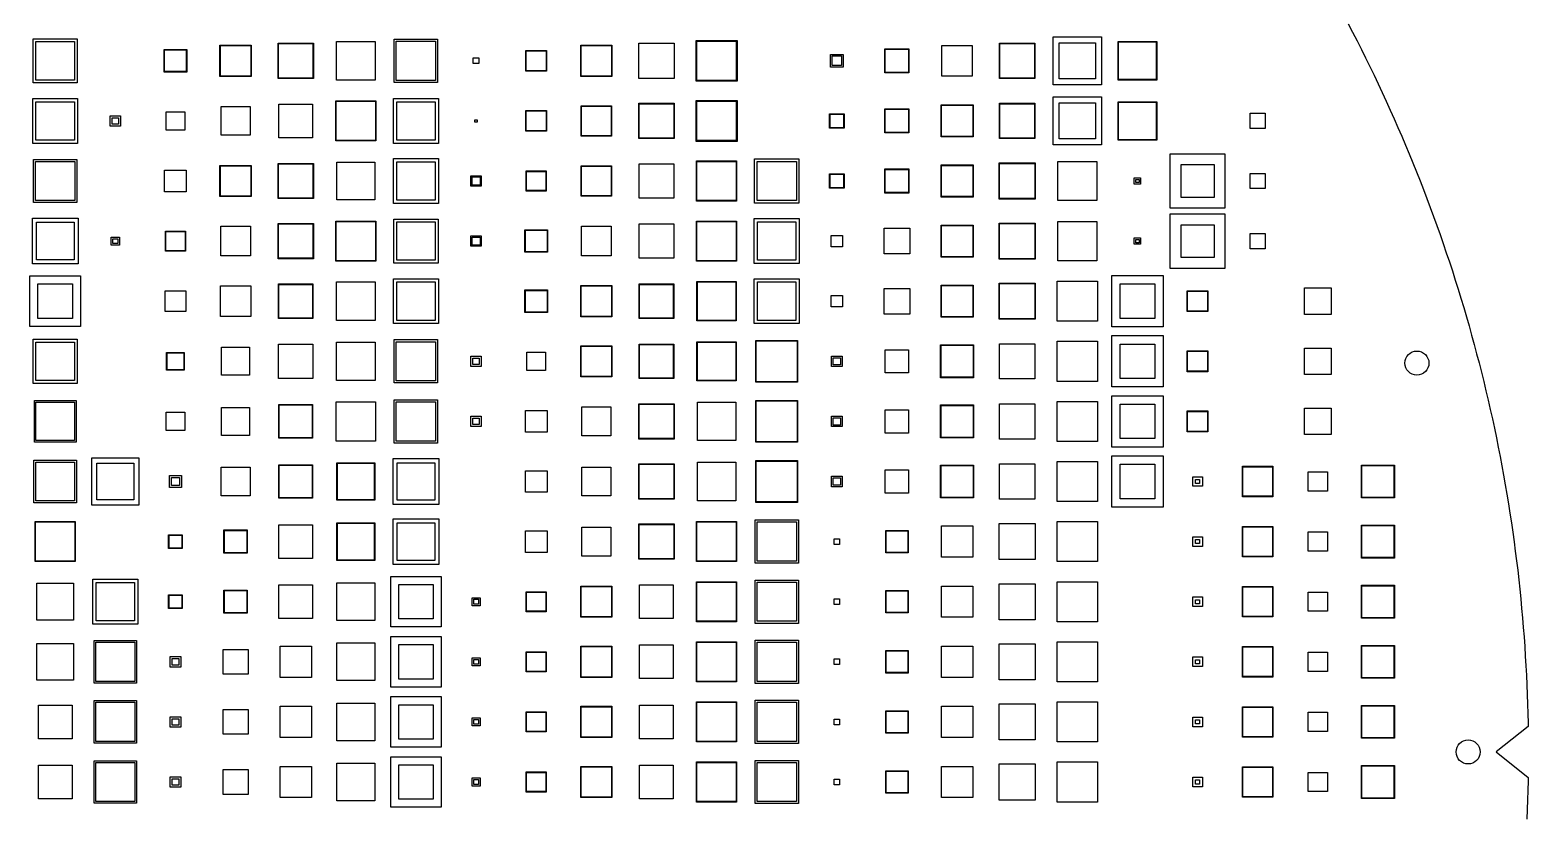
# Model space of a CAD drawing. Header units: millimetres. Extents: x -195 to 195, y -204 to 195.
# Drawn here: x 8.1 to 195, y -7.5 to 90.1 of the extents above; entities that cross this region are included whole.
import ezdxf

# ---------------------------------------------------------------- set-up
doc = ezdxf.new("R2010")
doc.units = ezdxf.units.MM
for name, color, linetype in [('M1', 1, 'Continuous'), ('M2', 30, 'Continuous'), ('NPTH', 9, 'Continuous'), ('OUTLINE', 7, 'Continuous')]:
    doc.layers.add(name, color=color, linetype=linetype)

msp = doc.modelspace()

# ---------------------------------------------------------------- linework, layer by layer
at = {"layer": 'M1'}
for points in [[(13.65, 88.65), (13.65, 83.85), (8.85, 83.85), (8.85, 88.65)], [(35.7, 88.2), (35.7, 84.3), (31.8, 84.3), (31.8, 88.2)], [(43.4, 88.4), (43.4, 84.1), (39.1, 84.1), (39.1, 88.4)], [(51.15, 88.65), (51.15, 83.85), (46.35, 83.85), (46.35, 88.65)], [(58.7, 88.7), (58.7, 83.8), (53.8, 83.8), (53.8, 88.7)], [(80.7, 88.2), (80.7, 84.3), (76.8, 84.3), (76.8, 88.2)], [(88.45, 88.45), (88.45, 84.05), (84.05, 84.05), (84.05, 88.45)], [(96.2, 88.7), (96.2, 83.8), (91.3, 83.8), (91.3, 88.7)], [(125.65, 88.15), (125.65, 84.35), (121.85, 84.35), (121.85, 88.15)], [(133.4, 88.4), (133.4, 84.1), (129.1, 84.1), (129.1, 88.4)], [(141.75, 89.25), (141.75, 83.25), (135.75, 83.25), (135.75, 89.25)], [(143.9, 88.6), (148.6, 88.6), (148.6, 83.9), (143.9, 83.9)], [(27.65, 87.65), (27.65, 84.85), (24.85, 84.85), (24.85, 87.65)], [(63.4, 86.6), (64.1, 86.6), (64.1, 85.9), (63.4, 85.9)], [(72.5, 87.5), (72.5, 85), (70, 85), (70, 87.5)], [(109.55, 87.05), (109.55, 85.45), (107.95, 85.45), (107.95, 87.05)], [(114.8, 87.7), (117.7, 87.7), (117.7, 84.8), (114.8, 84.8)], [(14.05, 81.55), (14.05, 75.95), (8.45, 75.95), (8.45, 81.55)], [(35.55, 80.55), (35.55, 76.95), (31.95, 76.95), (31.95, 80.55)], [(43.35, 80.85), (43.35, 76.65), (39.15, 76.65), (39.15, 80.85)], [(51.25, 81.25), (51.25, 76.25), (46.25, 76.25), (46.25, 81.25)], [(58.65, 81.15), (58.65, 76.35), (53.85, 76.35), (53.85, 81.15)], [(80.6, 80.6), (80.6, 76.9), (76.9, 76.9), (76.9, 80.6)], [(88.4, 80.9), (88.4, 76.6), (84.1, 76.6), (84.1, 80.9)], [(96.2, 81.2), (96.2, 76.3), (91.3, 76.3), (91.3, 81.2)], [(125.7, 80.7), (125.7, 76.8), (121.8, 76.8), (121.8, 80.7)], [(133.4, 80.9), (133.4, 76.6), (129.1, 76.6), (129.1, 80.9)], [(141.75, 81.75), (141.75, 75.75), (135.75, 75.75), (135.75, 81.75)], [(148.6, 81.1), (148.6, 76.4), (143.9, 76.4), (143.9, 81.1)], [(18.1, 79.4), (19.4, 79.4), (19.4, 78.1), (18.1, 78.1)], [(27.4, 79.9), (27.4, 77.6), (25.1, 77.6), (25.1, 79.9)], [(63.6, 78.9), (63.9, 78.9), (63.9, 78.6), (63.6, 78.6)], [(72.5, 80), (72.5, 77.5), (70, 77.5), (70, 80)], [(109.65, 79.65), (109.65, 77.85), (107.85, 77.85), (107.85, 79.65)], [(117.7, 80.2), (117.7, 77.3), (114.8, 77.3), (114.8, 80.2)], [(162.2, 79.7), (162.2, 77.8), (160.3, 77.8), (160.3, 79.7)], [(13.7, 73.7), (13.7, 68.8), (8.8, 68.8), (8.8, 73.7)], [(35.7, 73.2), (35.7, 69.3), (31.8, 69.3), (31.8, 73.2)], [(39.1, 73.4), (43.4, 73.4), (43.4, 69.1), (39.1, 69.1)], [(51.1, 73.6), (51.1, 68.9), (46.4, 68.9), (46.4, 73.6)], [(58.65, 73.65), (58.65, 68.85), (53.85, 68.85), (53.85, 73.65)], [(80.6, 73.1), (80.6, 69.4), (76.9, 69.4), (76.9, 73.1)], [(88.4, 73.4), (88.4, 69.1), (84.1, 69.1), (84.1, 73.4)], [(91.25, 73.75), (96.25, 73.75), (96.25, 68.75), (91.25, 68.75)], [(103.7, 73.7), (103.7, 68.8), (98.8, 68.8), (98.8, 73.7)], [(125.7, 73.2), (125.7, 69.3), (121.8, 69.3), (121.8, 73.2)], [(133.45, 73.45), (133.45, 69.05), (129.05, 69.05), (129.05, 73.45)], [(136.3, 73.7), (141.2, 73.7), (141.2, 68.8), (136.3, 68.8)], [(155.8, 73.3), (155.8, 69.2), (151.7, 69.2), (151.7, 73.3)], [(24.9, 72.6), (27.6, 72.6), (27.6, 69.9), (24.9, 69.9)], [(64.25, 71.75), (64.25, 70.75), (63.25, 70.75), (63.25, 71.75)], [(72.45, 72.45), (72.45, 70.05), (70.05, 70.05), (70.05, 72.45)], [(109.65, 72.15), (109.65, 70.35), (107.85, 70.35), (107.85, 72.15)], [(114.8, 72.7), (117.7, 72.7), (117.7, 69.8), (114.8, 69.8)], [(146.65, 71.65), (146.65, 70.85), (145.85, 70.85), (145.85, 71.65)], [(162.2, 72.2), (162.2, 70.3), (160.3, 70.3), (160.3, 72.2)], [(14.1, 66.6), (14.1, 60.9), (8.4, 60.9), (8.4, 66.6)], [(31.9, 65.6), (35.6, 65.6), (35.6, 61.9), (31.9, 61.9)], [(43.4, 65.9), (43.4, 61.6), (39.1, 61.6), (39.1, 65.9)], [(46.25, 66.25), (51.25, 66.25), (51.25, 61.25), (46.25, 61.25)], [(58.65, 66.15), (58.65, 61.35), (53.85, 61.35), (53.85, 66.15)], [(80.6, 65.6), (80.6, 61.9), (76.9, 61.9), (76.9, 65.6)], [(88.4, 65.9), (88.4, 61.6), (84.1, 61.6), (84.1, 65.9)], [(91.25, 66.25), (96.25, 66.25), (96.25, 61.25), (91.25, 61.25)], [(104.05, 66.55), (104.05, 60.95), (98.45, 60.95), (98.45, 66.55)], [(121.8, 65.7), (125.7, 65.7), (125.7, 61.8), (121.8, 61.8)], [(133.45, 65.95), (133.45, 61.55), (129.05, 61.55), (129.05, 65.95)], [(141.2, 66.2), (141.2, 61.3), (136.3, 61.3), (136.3, 66.2)], [(155.8, 65.8), (155.8, 61.7), (151.7, 61.7), (151.7, 65.8)], [(19.05, 64.05), (19.05, 63.45), (18.45, 63.45), (18.45, 64.05)], [(25.05, 64.95), (27.45, 64.95), (27.45, 62.55), (25.05, 62.55)], [(63.25, 64.25), (64.25, 64.25), (64.25, 63.25), (63.25, 63.25)], [(72.65, 65.15), (72.65, 62.35), (69.85, 62.35), (69.85, 65.15)], [(109.45, 64.45), (109.45, 63.05), (108.05, 63.05), (108.05, 64.45)], [(117.85, 65.35), (117.85, 62.15), (114.65, 62.15), (114.65, 65.35)], [(145.85, 64.15), (146.65, 64.15), (146.65, 63.35), (145.85, 63.35)], [(162.2, 64.7), (162.2, 62.8), (160.3, 62.8), (160.3, 64.7)], [(9.1, 58.4), (13.4, 58.4), (13.4, 54.1), (9.1, 54.1)], [(35.65, 58.15), (35.65, 54.35), (31.85, 54.35), (31.85, 58.15)], [(43.35, 58.35), (43.35, 54.15), (39.15, 54.15), (39.15, 58.35)], [(51.15, 58.65), (51.15, 53.85), (46.35, 53.85), (46.35, 58.65)], [(59.05, 59.05), (59.05, 53.45), (53.45, 53.45), (53.45, 59.05)], [(80.7, 58.2), (80.7, 54.3), (76.8, 54.3), (76.8, 58.2)], [(84.15, 58.35), (88.35, 58.35), (88.35, 54.15), (84.15, 54.15)], [(96.2, 58.7), (96.2, 53.8), (91.3, 53.8), (91.3, 58.7)], [(104.05, 59.05), (104.05, 53.45), (98.45, 53.45), (98.45, 59.05)], [(125.7, 58.2), (125.7, 54.3), (121.8, 54.3), (121.8, 58.2)], [(133.45, 58.45), (133.45, 54.05), (129.05, 54.05), (129.05, 58.45)], [(141.25, 58.75), (141.25, 53.75), (136.25, 53.75), (136.25, 58.75)], [(144.1, 58.4), (148.4, 58.4), (148.4, 54.1), (144.1, 54.1)], [(27.55, 57.55), (27.55, 54.95), (24.95, 54.95), (24.95, 57.55)], [(72.65, 57.65), (72.65, 54.85), (69.85, 54.85), (69.85, 57.65)], [(109.45, 56.95), (109.45, 55.55), (108.05, 55.55), (108.05, 56.95)], [(114.65, 57.85), (117.85, 57.85), (117.85, 54.65), (114.65, 54.65)], [(155, 57.5), (155, 55), (152.5, 55), (152.5, 57.5)], [(167.1, 57.9), (170.4, 57.9), (170.4, 54.6), (167.1, 54.6)], [(13.65, 51.15), (13.65, 46.35), (8.85, 46.35), (8.85, 51.15)], [(35.5, 50.5), (35.5, 47), (32, 47), (32, 50.5)], [(43.4, 50.9), (43.4, 46.6), (39.1, 46.6), (39.1, 50.9)], [(51.15, 51.15), (51.15, 46.35), (46.35, 46.35), (46.35, 51.15)], [(58.7, 51.2), (58.7, 46.3), (53.8, 46.3), (53.8, 51.2)], [(80.7, 50.7), (80.7, 46.8), (76.8, 46.8), (76.8, 50.7)], [(88.35, 50.85), (88.35, 46.65), (84.15, 46.65), (84.15, 50.85)], [(96.2, 51.2), (96.2, 46.3), (91.3, 46.3), (91.3, 51.2)], [(103.8, 51.3), (103.8, 46.2), (98.7, 46.2), (98.7, 51.3)], [(125.75, 50.75), (125.75, 46.75), (121.75, 46.75), (121.75, 50.75)], [(133.45, 50.95), (133.45, 46.55), (129.05, 46.55), (129.05, 50.95)], [(141.25, 51.25), (141.25, 46.25), (136.25, 46.25), (136.25, 51.25)], [(148.4, 50.9), (148.4, 46.6), (144.1, 46.6), (144.1, 50.9)], [(27.35, 49.85), (27.35, 47.65), (25.15, 47.65), (25.15, 49.85)], [(64.4, 49.4), (64.4, 48.1), (63.1, 48.1), (63.1, 49.4)], [(72.4, 49.9), (72.4, 47.6), (70.1, 47.6), (70.1, 49.9)], [(109.4, 49.4), (109.4, 48.1), (108.1, 48.1), (108.1, 49.4)], [(117.7, 50.2), (117.7, 47.3), (114.8, 47.3), (114.8, 50.2)], [(155, 50), (155, 47.5), (152.5, 47.5), (152.5, 50)], [(170.4, 50.4), (170.4, 47.1), (167.1, 47.1), (167.1, 50.4)], [(13.65, 43.65), (13.65, 38.85), (8.85, 38.85), (8.85, 43.65)], [(32, 43), (35.5, 43), (35.5, 39.5), (32, 39.5)], [(39.2, 43.3), (43.3, 43.3), (43.3, 39.2), (39.2, 39.2)], [(51.2, 43.7), (51.2, 38.8), (46.3, 38.8), (46.3, 43.7)], [(53.8, 43.7), (58.7, 43.7), (58.7, 38.8), (53.8, 38.8)], [(76.95, 43.05), (80.55, 43.05), (80.55, 39.45), (76.95, 39.45)], [(88.4, 43.4), (88.4, 39.1), (84.1, 39.1), (84.1, 43.4)], [(91.35, 43.65), (96.15, 43.65), (96.15, 38.85), (91.35, 38.85)], [(103.8, 43.8), (103.8, 38.7), (98.7, 38.7), (98.7, 43.8)], [(121.75, 43.25), (125.75, 43.25), (125.75, 39.25), (121.75, 39.25)], [(133.45, 43.45), (133.45, 39.05), (129.05, 39.05), (129.05, 43.45)], [(141.25, 43.75), (141.25, 38.75), (136.25, 38.75), (136.25, 43.75)], [(148.4, 43.4), (148.4, 39.1), (144.1, 39.1), (144.1, 43.4)], [(27.4, 42.4), (27.4, 40.1), (25.1, 40.1), (25.1, 42.4)], [(64.4, 41.9), (64.4, 40.6), (63.1, 40.6), (63.1, 41.9)], [(72.6, 42.6), (72.6, 39.9), (69.9, 39.9), (69.9, 42.6)], [(109.4, 41.9), (109.4, 40.6), (108.1, 40.6), (108.1, 41.9)], [(117.7, 42.7), (117.7, 39.8), (114.8, 39.8), (114.8, 42.7)], [(155, 42.5), (155, 40), (152.5, 40), (152.5, 42.5)], [(167.1, 42.9), (170.4, 42.9), (170.4, 39.6), (167.1, 39.6)], [(13.65, 36.15), (13.65, 31.35), (8.85, 31.35), (8.85, 36.15)], [(21.05, 36.05), (21.05, 31.45), (16.45, 31.45), (16.45, 36.05)], [(35.55, 35.55), (35.55, 31.95), (31.95, 31.95), (31.95, 35.55)], [(43.3, 35.8), (43.3, 31.7), (39.2, 31.7), (39.2, 35.8)], [(46.4, 36.1), (51.1, 36.1), (51.1, 31.4), (46.4, 31.4)], [(59.1, 36.6), (59.1, 30.9), (53.4, 30.9), (53.4, 36.6)], [(80.55, 35.55), (80.55, 31.95), (76.95, 31.95), (76.95, 35.55)], [(84.1, 35.9), (88.4, 35.9), (88.4, 31.6), (84.1, 31.6)], [(96.15, 36.15), (96.15, 31.35), (91.35, 31.35), (91.35, 36.15)], [(103.8, 36.3), (103.8, 31.2), (98.7, 31.2), (98.7, 36.3)], [(125.75, 35.75), (125.75, 31.75), (121.75, 31.75), (121.75, 35.75)], [(129.05, 35.95), (133.45, 35.95), (133.45, 31.55), (129.05, 31.55)], [(136.25, 36.25), (141.25, 36.25), (141.25, 31.25), (136.25, 31.25)], [(148.4, 35.9), (148.4, 31.6), (144.1, 31.6), (144.1, 35.9)], [(159.4, 35.6), (163.1, 35.6), (163.1, 31.9), (159.4, 31.9)], [(178.25, 35.75), (178.25, 31.75), (174.25, 31.75), (174.25, 35.75)], [(25.5, 34.5), (27, 34.5), (27, 33), (25.5, 33)], [(72.6, 35.1), (72.6, 32.4), (69.9, 32.4), (69.9, 35.1)], [(109.4, 34.4), (109.4, 33.1), (108.1, 33.1), (108.1, 34.4)], [(114.8, 35.2), (117.7, 35.2), (117.7, 32.3), (114.8, 32.3)], [(154, 34), (154, 33.5), (153.5, 33.5), (153.5, 34)], [(169.95, 34.95), (169.95, 32.55), (167.55, 32.55), (167.55, 34.95)], [(13.75, 28.75), (13.75, 23.75), (8.75, 23.75), (8.75, 28.75)], [(43.35, 28.35), (43.35, 24.15), (39.15, 24.15), (39.15, 28.35)], [(51.1, 28.6), (51.1, 23.9), (46.4, 23.9), (46.4, 28.6)], [(59.1, 29.1), (59.1, 23.4), (53.4, 23.4), (53.4, 29.1)], [(80.55, 28.05), (80.55, 24.45), (76.95, 24.45), (76.95, 28.05)], [(88.4, 28.4), (88.4, 24.1), (84.1, 24.1), (84.1, 28.4)], [(96.25, 28.75), (96.25, 23.75), (91.25, 23.75), (91.25, 28.75)], [(103.7, 28.7), (103.7, 23.8), (98.8, 23.8), (98.8, 28.7)], [(125.7, 28.2), (125.7, 24.3), (121.8, 24.3), (121.8, 28.2)], [(133.5, 28.5), (133.5, 24), (129, 24), (129, 28.5)], [(141.25, 28.75), (141.25, 23.75), (136.25, 23.75), (136.25, 28.75)], [(163.1, 28.1), (163.1, 24.4), (159.4, 24.4), (159.4, 28.1)], [(178.25, 28.25), (178.25, 24.25), (174.25, 24.25), (174.25, 28.25)], [(25.4, 27.1), (27.1, 27.1), (27.1, 25.4), (25.4, 25.4)], [(32.35, 27.65), (35.15, 27.65), (35.15, 24.85), (32.35, 24.85)], [(72.6, 27.6), (72.6, 24.9), (69.9, 24.9), (69.9, 27.6)], [(109.1, 26.6), (109.1, 25.9), (108.4, 25.9), (108.4, 26.6)], [(117.65, 27.65), (117.65, 24.85), (114.85, 24.85), (114.85, 27.65)], [(154, 26.5), (154, 26), (153.5, 26), (153.5, 26.5)], [(169.95, 27.45), (169.95, 25.05), (167.55, 25.05), (167.55, 27.45)], [(13.55, 21.05), (13.55, 16.45), (8.95, 16.45), (8.95, 21.05)], [(21.55, 21.55), (21.55, 15.95), (15.95, 15.95), (15.95, 21.55)], [(43.35, 20.85), (43.35, 16.65), (39.15, 16.65), (39.15, 20.85)], [(51.1, 21.1), (51.1, 16.4), (46.4, 16.4), (46.4, 21.1)], [(58.4, 20.9), (58.4, 16.6), (54.1, 16.6), (54.1, 20.9)], [(80.7, 20.7), (80.7, 16.8), (76.8, 16.8), (76.8, 20.7)], [(88.35, 20.85), (88.35, 16.65), (84.15, 16.65), (84.15, 20.85)], [(91.25, 21.25), (96.25, 21.25), (96.25, 16.25), (91.25, 16.25)], [(103.7, 21.2), (103.7, 16.3), (98.8, 16.3), (98.8, 21.2)], [(125.7, 20.7), (125.7, 16.8), (121.8, 16.8), (121.8, 20.7)], [(129, 21), (133.5, 21), (133.5, 16.5), (129, 16.5)], [(136.25, 21.25), (141.25, 21.25), (141.25, 16.25), (136.25, 16.25)], [(163.1, 20.6), (163.1, 16.9), (159.4, 16.9), (159.4, 20.6)], [(174.25, 20.75), (178.25, 20.75), (178.25, 16.75), (174.25, 16.75)], [(27.1, 19.6), (27.1, 17.9), (25.4, 17.9), (25.4, 19.6)], [(35.15, 20.15), (35.15, 17.35), (32.35, 17.35), (32.35, 20.15)], [(64.05, 19.05), (64.05, 18.45), (63.45, 18.45), (63.45, 19.05)], [(70.05, 19.95), (72.45, 19.95), (72.45, 17.55), (70.05, 17.55)], [(109.1, 19.1), (109.1, 18.4), (108.4, 18.4), (108.4, 19.1)], [(117.65, 20.15), (117.65, 17.35), (114.85, 17.35), (114.85, 20.15)], [(154, 19), (154, 18.5), (153.5, 18.5), (153.5, 19)], [(169.95, 19.95), (169.95, 17.55), (167.55, 17.55), (167.55, 19.95)], [(8.95, 13.55), (13.55, 13.55), (13.55, 8.95), (8.95, 8.95)], [(21.4, 13.9), (21.4, 8.6), (16.1, 8.6), (16.1, 13.9)], [(43.2, 13.2), (43.2, 9.3), (39.3, 9.3), (39.3, 13.2)], [(51.1, 13.6), (51.1, 8.9), (46.4, 8.9), (46.4, 13.6)], [(54.1, 13.4), (58.4, 13.4), (58.4, 9.1), (54.1, 9.1)], [(80.7, 13.2), (80.7, 9.3), (76.8, 9.3), (76.8, 13.2)], [(84.15, 13.35), (88.35, 13.35), (88.35, 9.15), (84.15, 9.15)], [(96.25, 13.75), (96.25, 8.75), (91.25, 8.75), (91.25, 13.75)], [(103.7, 13.7), (103.7, 8.8), (98.8, 8.8), (98.8, 13.7)], [(125.7, 13.2), (125.7, 9.3), (121.8, 9.3), (121.8, 13.2)], [(133.5, 13.5), (133.5, 9), (129, 9), (129, 13.5)], [(141.25, 13.75), (141.25, 8.75), (136.25, 8.75), (136.25, 13.75)], [(163.1, 13.1), (163.1, 9.4), (159.4, 9.4), (159.4, 13.1)], [(178.25, 13.25), (178.25, 9.25), (174.25, 9.25), (174.25, 13.25)], [(26.9, 11.9), (26.9, 10.6), (25.6, 10.6), (25.6, 11.9)], [(35.3, 12.8), (35.3, 9.7), (32.2, 9.7), (32.2, 12.8)], [(64.05, 11.55), (64.05, 10.95), (63.45, 10.95), (63.45, 11.55)], [(72.45, 12.45), (72.45, 10.05), (70.05, 10.05), (70.05, 12.45)], [(109.1, 11.6), (109.1, 10.9), (108.4, 10.9), (108.4, 11.6)], [(114.85, 12.65), (117.65, 12.65), (117.65, 9.85), (114.85, 9.85)], [(154, 11.5), (154, 11), (153.5, 11), (153.5, 11.5)], [(167.55, 12.45), (169.95, 12.45), (169.95, 10.05), (167.55, 10.05)], [(9.15, 5.85), (13.35, 5.85), (13.35, 1.65), (9.15, 1.65)], [(21.4, 6.4), (21.4, 1.1), (16.1, 1.1), (16.1, 6.4)], [(43.2, 5.7), (43.2, 1.8), (39.3, 1.8), (39.3, 5.7)], [(46.4, 6.1), (51.1, 6.1), (51.1, 1.4), (46.4, 1.4)], [(58.4, 5.9), (58.4, 1.6), (54.1, 1.6), (54.1, 5.9)], [(80.7, 5.7), (80.7, 1.8), (76.8, 1.8), (76.8, 5.7)], [(84.15, 5.85), (88.35, 5.85), (88.35, 1.65), (84.15, 1.65)], [(96.25, 6.25), (96.25, 1.25), (91.25, 1.25), (91.25, 6.25)], [(103.7, 6.2), (103.7, 1.3), (98.8, 1.3), (98.8, 6.2)], [(125.7, 5.7), (125.7, 1.8), (121.8, 1.8), (121.8, 5.7)], [(133.5, 6), (133.5, 1.5), (129, 1.5), (129, 6)], [(141.25, 6.25), (141.25, 1.25), (136.25, 1.25), (136.25, 6.25)], [(178.25, 5.75), (178.25, 1.75), (174.25, 1.75), (174.25, 5.75)], [(26.9, 4.4), (26.9, 3.1), (25.6, 3.1), (25.6, 4.4)], [(35.3, 5.3), (35.3, 2.2), (32.2, 2.2), (32.2, 5.3)], [(64.05, 4.05), (64.05, 3.45), (63.45, 3.45), (63.45, 4.05)], [(70.05, 4.95), (72.45, 4.95), (72.45, 2.55), (70.05, 2.55)], [(108.4, 4.1), (109.1, 4.1), (109.1, 3.4), (108.4, 3.4)], [(117.65, 5.15), (117.65, 2.35), (114.85, 2.35), (114.85, 5.15)], [(154, 4), (154, 3.5), (153.5, 3.5), (153.5, 4)], [(159.4, 5.6), (163.1, 5.6), (163.1, 1.9), (159.4, 1.9)], [(169.95, 4.95), (169.95, 2.55), (167.55, 2.55), (167.55, 4.95)], [(9.15, -1.65), (13.35, -1.65), (13.35, -5.85), (9.15, -5.85)], [(21.4, -1.1), (21.4, -6.4), (16.1, -6.4), (16.1, -1.1)], [(43.2, -1.8), (43.2, -5.7), (39.3, -5.7), (39.3, -1.8)], [(51.1, -1.4), (51.1, -6.1), (46.4, -6.1), (46.4, -1.4)], [(58.4, -1.6), (58.4, -5.9), (54.1, -5.9), (54.1, -1.6)], [(80.7, -1.8), (80.7, -5.7), (76.8, -5.7), (76.8, -1.8)], [(88.35, -1.65), (88.35, -5.85), (84.15, -5.85), (84.15, -1.65)], [(96.25, -1.25), (96.25, -6.25), (91.25, -6.25), (91.25, -1.25)], [(103.7, -1.3), (103.7, -6.2), (98.8, -6.2), (98.8, -1.3)], [(125.7, -1.8), (125.7, -5.7), (121.8, -5.7), (121.8, -1.8)], [(129, -1.5), (133.5, -1.5), (133.5, -6), (129, -6)], [(141.25, -1.25), (141.25, -6.25), (136.25, -6.25), (136.25, -1.25)], [(178.25, -1.75), (178.25, -5.75), (174.25, -5.75), (174.25, -1.75)], [(26.9, -3.1), (26.9, -4.4), (25.6, -4.4), (25.6, -3.1)], [(32.2, -2.2), (35.3, -2.2), (35.3, -5.3), (32.2, -5.3)], [(63.45, -3.45), (64.05, -3.45), (64.05, -4.05), (63.45, -4.05)], [(72.45, -2.55), (72.45, -4.95), (70.05, -4.95), (70.05, -2.55)], [(109.1, -3.4), (109.1, -4.1), (108.4, -4.1), (108.4, -3.4)], [(117.65, -2.35), (117.65, -5.15), (114.85, -5.15), (114.85, -2.35)], [(154, -3.5), (154, -4), (153.5, -4), (153.5, -3.5)], [(159.4, -1.9), (163.1, -1.9), (163.1, -5.6), (159.4, -5.6)], [(167.55, -2.55), (169.95, -2.55), (169.95, -4.95), (167.55, -4.95)]]:
    msp.add_lwpolyline(points, close=True, dxfattribs=at)
at = {"layer": 'M2'}
for points in [[(14, 89), (14, 83.5), (8.5, 83.5), (8.5, 89)], [(35.65, 88.15), (35.65, 84.35), (31.85, 84.35), (31.85, 88.15)], [(43.45, 88.45), (43.45, 84.05), (39.05, 84.05), (39.05, 88.45)], [(51.15, 88.65), (51.15, 83.85), (46.35, 83.85), (46.35, 88.65)], [(58.95, 88.95), (58.95, 83.55), (53.55, 83.55), (53.55, 88.95)], [(80.65, 88.15), (80.65, 84.35), (76.85, 84.35), (76.85, 88.15)], [(88.45, 88.45), (88.45, 84.05), (84.05, 84.05), (84.05, 88.45)], [(96.3, 88.8), (96.3, 83.7), (91.2, 83.7), (91.2, 88.8)], [(125.65, 88.15), (125.65, 84.35), (121.85, 84.35), (121.85, 88.15)], [(133.45, 88.45), (133.45, 84.05), (129.05, 84.05), (129.05, 88.45)], [(141, 88.5), (141, 84), (136.5, 84), (136.5, 88.5)], [(143.85, 88.65), (148.65, 88.65), (148.65, 83.85), (143.85, 83.85)], [(27.6, 87.6), (27.6, 84.9), (24.9, 84.9), (24.9, 87.6)], [(63.4, 86.6), (64.1, 86.6), (64.1, 85.9), (63.4, 85.9)], [(72.55, 87.55), (72.55, 84.95), (69.95, 84.95), (69.95, 87.55)], [(109.35, 86.85), (109.35, 85.65), (108.15, 85.65), (108.15, 86.85)], [(114.75, 87.75), (117.75, 87.75), (117.75, 84.75), (114.75, 84.75)], [(13.65, 81.15), (13.65, 76.35), (8.85, 76.35), (8.85, 81.15)], [(35.55, 80.55), (35.55, 76.95), (31.95, 76.95), (31.95, 80.55)], [(43.35, 80.85), (43.35, 76.65), (39.15, 76.65), (39.15, 80.85)], [(51.2, 81.2), (51.2, 76.3), (46.3, 76.3), (46.3, 81.2)], [(59.05, 81.55), (59.05, 75.95), (53.45, 75.95), (53.45, 81.55)], [(80.65, 80.65), (80.65, 76.85), (76.85, 76.85), (76.85, 80.65)], [(88.45, 80.95), (88.45, 76.55), (84.05, 76.55), (84.05, 80.95)], [(96.3, 81.3), (96.3, 76.2), (91.2, 76.2), (91.2, 81.3)], [(125.75, 80.75), (125.75, 76.75), (121.75, 76.75), (121.75, 80.75)], [(133.45, 80.95), (133.45, 76.55), (129.05, 76.55), (129.05, 80.95)], [(141, 81), (141, 76.5), (136.5, 76.5), (136.5, 81)], [(148.65, 81.15), (148.65, 76.35), (143.85, 76.35), (143.85, 81.15)], [(18.35, 79.15), (19.15, 79.15), (19.15, 78.35), (18.35, 78.35)], [(27.4, 79.9), (27.4, 77.6), (25.1, 77.6), (25.1, 79.9)], [(63.6, 78.9), (63.9, 78.9), (63.9, 78.6), (63.6, 78.6)], [(72.55, 80.05), (72.55, 77.45), (69.95, 77.45), (69.95, 80.05)], [(109.6, 79.6), (109.6, 77.9), (107.9, 77.9), (107.9, 79.6)], [(117.75, 80.25), (117.75, 77.25), (114.75, 77.25), (114.75, 80.25)], [(162.2, 79.7), (162.2, 77.8), (160.3, 77.8), (160.3, 79.7)], [(13.95, 73.95), (13.95, 68.55), (8.55, 68.55), (8.55, 73.95)], [(35.65, 73.15), (35.65, 69.35), (31.85, 69.35), (31.85, 73.15)], [(39.05, 73.45), (43.45, 73.45), (43.45, 69.05), (39.05, 69.05)], [(51.1, 73.6), (51.1, 68.9), (46.4, 68.9), (46.4, 73.6)], [(59.05, 74.05), (59.05, 68.45), (53.45, 68.45), (53.45, 74.05)], [(80.65, 73.15), (80.65, 69.35), (76.85, 69.35), (76.85, 73.15)], [(88.4, 73.4), (88.4, 69.1), (84.1, 69.1), (84.1, 73.4)], [(91.3, 73.7), (96.2, 73.7), (96.2, 68.8), (91.3, 68.8)], [(104, 74), (104, 68.5), (98.5, 68.5), (98.5, 74)], [(125.75, 73.25), (125.75, 69.25), (121.75, 69.25), (121.75, 73.25)], [(133.5, 73.5), (133.5, 69), (129, 69), (129, 73.5)], [(136.3, 73.7), (141.2, 73.7), (141.2, 68.8), (136.3, 68.8)], [(157.15, 74.65), (157.15, 67.85), (150.35, 67.85), (150.35, 74.65)], [(24.9, 72.6), (27.6, 72.6), (27.6, 69.9), (24.9, 69.9)], [(64.4, 71.9), (64.4, 70.6), (63.1, 70.6), (63.1, 71.9)], [(72.5, 72.5), (72.5, 70), (70, 70), (70, 72.5)], [(109.6, 72.1), (109.6, 70.4), (107.9, 70.4), (107.9, 72.1)], [(114.75, 72.75), (117.75, 72.75), (117.75, 69.75), (114.75, 69.75)], [(146.45, 71.45), (146.45, 71.05), (146.05, 71.05), (146.05, 71.45)], [(162.2, 72.2), (162.2, 70.3), (160.3, 70.3), (160.3, 72.2)], [(13.6, 66.1), (13.6, 61.4), (8.9, 61.4), (8.9, 66.1)], [(31.9, 65.6), (35.6, 65.6), (35.6, 61.9), (31.9, 61.9)], [(43.45, 65.95), (43.45, 61.55), (39.05, 61.55), (39.05, 65.95)], [(46.3, 66.2), (51.2, 66.2), (51.2, 61.3), (46.3, 61.3)], [(59, 66.5), (59, 61), (53.5, 61), (53.5, 66.5)], [(80.6, 65.6), (80.6, 61.9), (76.9, 61.9), (76.9, 65.6)], [(88.4, 65.9), (88.4, 61.6), (84.1, 61.6), (84.1, 65.9)], [(91.3, 66.2), (96.2, 66.2), (96.2, 61.3), (91.3, 61.3)], [(103.65, 66.15), (103.65, 61.35), (98.85, 61.35), (98.85, 66.15)], [(121.75, 65.75), (125.75, 65.75), (125.75, 61.75), (121.75, 61.75)], [(133.5, 66), (133.5, 61.5), (129, 61.5), (129, 66)], [(141.2, 66.2), (141.2, 61.3), (136.3, 61.3), (136.3, 66.2)], [(157.15, 67.15), (157.15, 60.35), (150.35, 60.35), (150.35, 67.15)], [(19.25, 64.25), (19.25, 63.25), (18.25, 63.25), (18.25, 64.25)], [(25, 65), (27.5, 65), (27.5, 62.5), (25, 62.5)], [(63.1, 64.4), (64.4, 64.4), (64.4, 63.1), (63.1, 63.1)], [(72.6, 65.1), (72.6, 62.4), (69.9, 62.4), (69.9, 65.1)], [(109.45, 64.45), (109.45, 63.05), (108.05, 63.05), (108.05, 64.45)], [(117.85, 65.35), (117.85, 62.15), (114.65, 62.15), (114.65, 65.35)], [(146.05, 63.95), (146.45, 63.95), (146.45, 63.55), (146.05, 63.55)], [(162.2, 64.7), (162.2, 62.8), (160.3, 62.8), (160.3, 64.7)], [(8.1, 59.4), (14.4, 59.4), (14.4, 53.1), (8.1, 53.1)], [(35.65, 58.15), (35.65, 54.35), (31.85, 54.35), (31.85, 58.15)], [(43.4, 58.4), (43.4, 54.1), (39.1, 54.1), (39.1, 58.4)], [(51.15, 58.65), (51.15, 53.85), (46.35, 53.85), (46.35, 58.65)], [(58.65, 58.65), (58.65, 53.85), (53.85, 53.85), (53.85, 58.65)], [(80.65, 58.15), (80.65, 54.35), (76.85, 54.35), (76.85, 58.15)], [(84.1, 58.4), (88.4, 58.4), (88.4, 54.1), (84.1, 54.1)], [(96.15, 58.65), (96.15, 53.85), (91.35, 53.85), (91.35, 58.65)], [(103.65, 58.65), (103.65, 53.85), (98.85, 53.85), (98.85, 58.65)], [(125.75, 58.25), (125.75, 54.25), (121.75, 54.25), (121.75, 58.25)], [(133.5, 58.5), (133.5, 54), (129, 54), (129, 58.5)], [(141.25, 58.75), (141.25, 53.75), (136.25, 53.75), (136.25, 58.75)], [(143.05, 59.45), (149.45, 59.45), (149.45, 53.05), (143.05, 53.05)], [(27.55, 57.55), (27.55, 54.95), (24.95, 54.95), (24.95, 57.55)], [(72.6, 57.6), (72.6, 54.9), (69.9, 54.9), (69.9, 57.6)], [(109.45, 56.95), (109.45, 55.55), (108.05, 55.55), (108.05, 56.95)], [(114.65, 57.85), (117.85, 57.85), (117.85, 54.65), (114.65, 54.65)], [(155.05, 57.55), (155.05, 54.95), (152.45, 54.95), (152.45, 57.55)], [(167.1, 57.9), (170.4, 57.9), (170.4, 54.6), (167.1, 54.6)], [(14, 51.5), (14, 46), (8.5, 46), (8.5, 51.5)], [(35.5, 50.5), (35.5, 47), (32, 47), (32, 50.5)], [(43.4, 50.9), (43.4, 46.6), (39.1, 46.6), (39.1, 50.9)], [(51.15, 51.15), (51.15, 46.35), (46.35, 46.35), (46.35, 51.15)], [(58.95, 51.45), (58.95, 46.05), (53.55, 46.05), (53.55, 51.45)], [(80.65, 50.65), (80.65, 46.85), (76.85, 46.85), (76.85, 50.65)], [(88.4, 50.9), (88.4, 46.6), (84.1, 46.6), (84.1, 50.9)], [(96.15, 51.15), (96.15, 46.35), (91.35, 46.35), (91.35, 51.15)], [(103.85, 51.35), (103.85, 46.15), (98.65, 46.15), (98.65, 51.35)], [(125.8, 50.8), (125.8, 46.7), (121.7, 46.7), (121.7, 50.8)], [(133.45, 50.95), (133.45, 46.55), (129.05, 46.55), (129.05, 50.95)], [(141.25, 51.25), (141.25, 46.25), (136.25, 46.25), (136.25, 51.25)], [(149.45, 51.95), (149.45, 45.55), (143.05, 45.55), (143.05, 51.95)], [(27.3, 49.8), (27.3, 47.7), (25.2, 47.7), (25.2, 49.8)], [(64.15, 49.15), (64.15, 48.35), (63.35, 48.35), (63.35, 49.15)], [(72.4, 49.9), (72.4, 47.6), (70.1, 47.6), (70.1, 49.9)], [(109.2, 49.2), (109.2, 48.3), (108.3, 48.3), (108.3, 49.2)], [(117.7, 50.2), (117.7, 47.3), (114.8, 47.3), (114.8, 50.2)], [(155.05, 50.05), (155.05, 47.45), (152.45, 47.45), (152.45, 50.05)], [(170.4, 50.4), (170.4, 47.1), (167.1, 47.1), (167.1, 50.4)], [(13.85, 43.85), (13.85, 38.65), (8.65, 38.65), (8.65, 43.85)], [(32, 43), (35.5, 43), (35.5, 39.5), (32, 39.5)], [(39.15, 43.35), (43.35, 43.35), (43.35, 39.15), (39.15, 39.15)], [(51.2, 43.7), (51.2, 38.8), (46.3, 38.8), (46.3, 43.7)], [(53.55, 43.95), (58.95, 43.95), (58.95, 38.55), (53.55, 38.55)], [(76.95, 43.05), (80.55, 43.05), (80.55, 39.45), (76.95, 39.45)], [(88.45, 43.45), (88.45, 39.05), (84.05, 39.05), (84.05, 43.45)], [(91.35, 43.65), (96.15, 43.65), (96.15, 38.85), (91.35, 38.85)], [(103.85, 43.85), (103.85, 38.65), (98.65, 38.65), (98.65, 43.85)], [(121.7, 43.3), (125.8, 43.3), (125.8, 39.2), (121.7, 39.2)], [(133.45, 43.45), (133.45, 39.05), (129.05, 39.05), (129.05, 43.45)], [(141.25, 43.75), (141.25, 38.75), (136.25, 38.75), (136.25, 43.75)], [(149.45, 44.45), (149.45, 38.05), (143.05, 38.05), (143.05, 44.45)], [(27.4, 42.4), (27.4, 40.1), (25.1, 40.1), (25.1, 42.4)], [(64.15, 41.65), (64.15, 40.85), (63.35, 40.85), (63.35, 41.65)], [(72.6, 42.6), (72.6, 39.9), (69.9, 39.9), (69.9, 42.6)], [(109.2, 41.7), (109.2, 40.8), (108.3, 40.8), (108.3, 41.7)], [(117.7, 42.7), (117.7, 39.8), (114.8, 39.8), (114.8, 42.7)], [(155.05, 42.55), (155.05, 39.95), (152.45, 39.95), (152.45, 42.55)], [(167.1, 42.9), (170.4, 42.9), (170.4, 39.6), (167.1, 39.6)], [(13.9, 36.4), (13.9, 31.1), (8.6, 31.1), (8.6, 36.4)], [(21.7, 36.7), (21.7, 30.8), (15.8, 30.8), (15.8, 36.7)], [(35.55, 35.55), (35.55, 31.95), (31.95, 31.95), (31.95, 35.55)], [(43.35, 35.85), (43.35, 31.65), (39.15, 31.65), (39.15, 35.85)], [(46.45, 36.05), (51.05, 36.05), (51.05, 31.45), (46.45, 31.45)], [(58.6, 36.1), (58.6, 31.4), (53.9, 31.4), (53.9, 36.1)], [(80.55, 35.55), (80.55, 31.95), (76.95, 31.95), (76.95, 35.55)], [(84.05, 35.95), (88.45, 35.95), (88.45, 31.55), (84.05, 31.55)], [(96.15, 36.15), (96.15, 31.35), (91.35, 31.35), (91.35, 36.15)], [(103.85, 36.35), (103.85, 31.15), (98.65, 31.15), (98.65, 36.35)], [(125.8, 35.8), (125.8, 31.7), (121.7, 31.7), (121.7, 35.8)], [(129.05, 35.95), (133.45, 35.95), (133.45, 31.55), (129.05, 31.55)], [(136.25, 36.25), (141.25, 36.25), (141.25, 31.25), (136.25, 31.25)], [(149.45, 36.95), (149.45, 30.55), (143.05, 30.55), (143.05, 36.95)], [(159.35, 35.65), (163.15, 35.65), (163.15, 31.85), (159.35, 31.85)], [(178.3, 35.8), (178.3, 31.7), (174.2, 31.7), (174.2, 35.8)], [(25.75, 34.25), (26.75, 34.25), (26.75, 33.25), (25.75, 33.25)], [(72.6, 35.1), (72.6, 32.4), (69.9, 32.4), (69.9, 35.1)], [(109.2, 34.2), (109.2, 33.3), (108.3, 33.3), (108.3, 34.2)], [(114.8, 35.2), (117.7, 35.2), (117.7, 32.3), (114.8, 32.3)], [(154.35, 34.35), (154.35, 33.15), (153.15, 33.15), (153.15, 34.35)], [(169.95, 34.95), (169.95, 32.55), (167.55, 32.55), (167.55, 34.95)], [(13.7, 28.7), (13.7, 23.8), (8.8, 23.8), (8.8, 28.7)], [(43.35, 28.35), (43.35, 24.15), (39.15, 24.15), (39.15, 28.35)], [(51.05, 28.55), (51.05, 23.95), (46.45, 23.95), (46.45, 28.55)], [(58.6, 28.6), (58.6, 23.9), (53.9, 23.9), (53.9, 28.6)], [(80.55, 28.05), (80.55, 24.45), (76.95, 24.45), (76.95, 28.05)], [(88.45, 28.45), (88.45, 24.05), (84.05, 24.05), (84.05, 28.45)], [(96.2, 28.7), (96.2, 23.8), (91.3, 23.8), (91.3, 28.7)], [(103.95, 28.95), (103.95, 23.55), (98.55, 23.55), (98.55, 28.95)], [(125.7, 28.2), (125.7, 24.3), (121.8, 24.3), (121.8, 28.2)], [(133.5, 28.5), (133.5, 24), (129, 24), (129, 28.5)], [(141.25, 28.75), (141.25, 23.75), (136.25, 23.75), (136.25, 28.75)], [(163.15, 28.15), (163.15, 24.35), (159.35, 24.35), (159.35, 28.15)], [(178.3, 28.3), (178.3, 24.2), (174.2, 24.2), (174.2, 28.3)], [(25.45, 27.05), (27.05, 27.05), (27.05, 25.45), (25.45, 25.45)], [(32.3, 27.7), (35.2, 27.7), (35.2, 24.8), (32.3, 24.8)], [(72.6, 27.6), (72.6, 24.9), (69.9, 24.9), (69.9, 27.6)], [(109.1, 26.6), (109.1, 25.9), (108.4, 25.9), (108.4, 26.6)], [(117.6, 27.6), (117.6, 24.9), (114.9, 24.9), (114.9, 27.6)], [(154.35, 26.85), (154.35, 25.65), (153.15, 25.65), (153.15, 26.85)], [(169.95, 27.45), (169.95, 25.05), (167.55, 25.05), (167.55, 27.45)], [(13.55, 21.05), (13.55, 16.45), (8.95, 16.45), (8.95, 21.05)], [(21.15, 21.15), (21.15, 16.35), (16.35, 16.35), (16.35, 21.15)], [(43.35, 20.85), (43.35, 16.65), (39.15, 16.65), (39.15, 20.85)], [(51.1, 21.1), (51.1, 16.4), (46.4, 16.4), (46.4, 21.1)], [(59.4, 21.9), (59.4, 15.6), (53.1, 15.6), (53.1, 21.9)], [(80.65, 20.65), (80.65, 16.85), (76.85, 16.85), (76.85, 20.65)], [(88.35, 20.85), (88.35, 16.65), (84.15, 16.65), (84.15, 20.85)], [(91.3, 21.2), (96.2, 21.2), (96.2, 16.3), (91.3, 16.3)], [(103.95, 21.45), (103.95, 16.05), (98.55, 16.05), (98.55, 21.45)], [(125.7, 20.7), (125.7, 16.8), (121.8, 16.8), (121.8, 20.7)], [(129, 21), (133.5, 21), (133.5, 16.5), (129, 16.5)], [(136.25, 21.25), (141.25, 21.25), (141.25, 16.25), (136.25, 16.25)], [(163.15, 20.65), (163.15, 16.85), (159.35, 16.85), (159.35, 20.65)], [(174.2, 20.8), (178.3, 20.8), (178.3, 16.7), (174.2, 16.7)], [(27.05, 19.55), (27.05, 17.95), (25.45, 17.95), (25.45, 19.55)], [(35.2, 20.2), (35.2, 17.3), (32.3, 17.3), (32.3, 20.2)], [(64.25, 19.25), (64.25, 18.25), (63.25, 18.25), (63.25, 19.25)], [(70, 20), (72.5, 20), (72.5, 17.5), (70, 17.5)], [(109.1, 19.1), (109.1, 18.4), (108.4, 18.4), (108.4, 19.1)], [(117.6, 20.1), (117.6, 17.4), (114.9, 17.4), (114.9, 20.1)], [(154.35, 19.35), (154.35, 18.15), (153.15, 18.15), (153.15, 19.35)], [(169.95, 19.95), (169.95, 17.55), (167.55, 17.55), (167.55, 19.95)], [(8.95, 13.55), (13.55, 13.55), (13.55, 8.95), (8.95, 8.95)], [(21.2, 13.7), (21.2, 8.8), (16.3, 8.8), (16.3, 13.7)], [(43.2, 13.2), (43.2, 9.3), (39.3, 9.3), (39.3, 13.2)], [(51.1, 13.6), (51.1, 8.9), (46.4, 8.9), (46.4, 13.6)], [(53.1, 14.4), (59.4, 14.4), (59.4, 8.1), (53.1, 8.1)], [(80.65, 13.15), (80.65, 9.35), (76.85, 9.35), (76.85, 13.15)], [(84.15, 13.35), (88.35, 13.35), (88.35, 9.15), (84.15, 9.15)], [(96.2, 13.7), (96.2, 8.8), (91.3, 8.8), (91.3, 13.7)], [(103.95, 13.95), (103.95, 8.55), (98.55, 8.55), (98.55, 13.95)], [(125.7, 13.2), (125.7, 9.3), (121.8, 9.3), (121.8, 13.2)], [(133.5, 13.5), (133.5, 9), (129, 9), (129, 13.5)], [(141.25, 13.75), (141.25, 8.75), (136.25, 8.75), (136.25, 13.75)], [(163.15, 13.15), (163.15, 9.35), (159.35, 9.35), (159.35, 13.15)], [(178.3, 13.3), (178.3, 9.2), (174.2, 9.2), (174.2, 13.3)], [(26.65, 11.65), (26.65, 10.85), (25.85, 10.85), (25.85, 11.65)], [(35.3, 12.8), (35.3, 9.7), (32.2, 9.7), (32.2, 12.8)], [(64.25, 11.75), (64.25, 10.75), (63.25, 10.75), (63.25, 11.75)], [(72.5, 12.5), (72.5, 10), (70, 10), (70, 12.5)], [(109.1, 11.6), (109.1, 10.9), (108.4, 10.9), (108.4, 11.6)], [(114.9, 12.6), (117.6, 12.6), (117.6, 9.9), (114.9, 9.9)], [(154.35, 11.85), (154.35, 10.65), (153.15, 10.65), (153.15, 11.85)], [(167.55, 12.45), (169.95, 12.45), (169.95, 10.05), (167.55, 10.05)], [(9.15, 5.85), (13.35, 5.85), (13.35, 1.65), (9.15, 1.65)], [(21.2, 6.2), (21.2, 1.3), (16.3, 1.3), (16.3, 6.2)], [(43.2, 5.7), (43.2, 1.8), (39.3, 1.8), (39.3, 5.7)], [(46.4, 6.1), (51.1, 6.1), (51.1, 1.4), (46.4, 1.4)], [(59.4, 6.9), (59.4, 0.6), (53.1, 0.6), (53.1, 6.9)], [(80.65, 5.65), (80.65, 1.85), (76.85, 1.85), (76.85, 5.65)], [(84.15, 5.85), (88.35, 5.85), (88.35, 1.65), (84.15, 1.65)], [(96.2, 6.2), (96.2, 1.3), (91.3, 1.3), (91.3, 6.2)], [(103.95, 6.45), (103.95, 1.05), (98.55, 1.05), (98.55, 6.45)], [(125.7, 5.7), (125.7, 1.8), (121.8, 1.8), (121.8, 5.7)], [(133.5, 6), (133.5, 1.5), (129, 1.5), (129, 6)], [(141.25, 6.25), (141.25, 1.25), (136.25, 1.25), (136.25, 6.25)], [(159.35, 5.65), (163.15, 5.65), (163.15, 1.85), (159.35, 1.85)], [(178.3, 5.8), (178.3, 1.7), (174.2, 1.7), (174.2, 5.8)], [(26.65, 4.15), (26.65, 3.35), (25.85, 3.35), (25.85, 4.15)], [(35.3, 5.3), (35.3, 2.2), (32.2, 2.2), (32.2, 5.3)], [(64.25, 4.25), (64.25, 3.25), (63.25, 3.25), (63.25, 4.25)], [(70, 5), (72.5, 5), (72.5, 2.5), (70, 2.5)], [(108.4, 4.1), (109.1, 4.1), (109.1, 3.4), (108.4, 3.4)], [(117.6, 5.1), (117.6, 2.4), (114.9, 2.4), (114.9, 5.1)], [(154.35, 4.35), (154.35, 3.15), (153.15, 3.15), (153.15, 4.35)], [(169.95, 4.95), (169.95, 2.55), (167.55, 2.55), (167.55, 4.95)], [(9.15, -1.65), (13.35, -1.65), (13.35, -5.85), (9.15, -5.85)], [(21.2, -1.3), (21.2, -6.2), (16.3, -6.2), (16.3, -1.3)], [(43.2, -1.8), (43.2, -5.7), (39.3, -5.7), (39.3, -1.8)], [(51.1, -1.4), (51.1, -6.1), (46.4, -6.1), (46.4, -1.4)], [(59.4, -0.6), (59.4, -6.9), (53.1, -6.9), (53.1, -0.6)], [(80.65, -1.85), (80.65, -5.65), (76.85, -5.65), (76.85, -1.85)], [(88.35, -1.65), (88.35, -5.85), (84.15, -5.85), (84.15, -1.65)], [(96.2, -1.3), (96.2, -6.2), (91.3, -6.2), (91.3, -1.3)], [(103.95, -1.05), (103.95, -6.45), (98.55, -6.45), (98.55, -1.05)], [(125.7, -1.8), (125.7, -5.7), (121.8, -5.7), (121.8, -1.8)], [(129, -1.5), (133.5, -1.5), (133.5, -6), (129, -6)], [(141.25, -1.25), (141.25, -6.25), (136.25, -6.25), (136.25, -1.25)], [(159.35, -1.85), (163.15, -1.85), (163.15, -5.65), (159.35, -5.65)], [(178.3, -1.7), (178.3, -5.8), (174.2, -5.8), (174.2, -1.7)], [(26.65, -3.35), (26.65, -4.15), (25.85, -4.15), (25.85, -3.35)], [(32.2, -2.2), (35.3, -2.2), (35.3, -5.3), (32.2, -5.3)], [(63.25, -3.25), (64.25, -3.25), (64.25, -4.25), (63.25, -4.25)], [(72.5, -2.5), (72.5, -5), (70, -5), (70, -2.5)], [(109.1, -3.4), (109.1, -4.1), (108.4, -4.1), (108.4, -3.4)], [(117.6, -2.4), (117.6, -5.1), (114.9, -5.1), (114.9, -2.4)], [(154.35, -3.15), (154.35, -4.35), (153.15, -4.35), (153.15, -3.15)], [(167.55, -2.55), (169.95, -2.55), (169.95, -4.95), (167.55, -4.95)]]:
    msp.add_lwpolyline(points, close=True, dxfattribs=at)
at = {"layer": 'NPTH'}
for centre in [(181.11, 48.53), (187.5, 0)]:
    msp.add_circle(centre, 1.5, dxfattribs=at)
at = {"layer": 'OUTLINE'}
msp.add_lwpolyline([(172.54, 90.87), (173.09, 89.81), (173.64, 88.74), (174.18, 87.67), (174.71, 86.6), (175.24, 85.53), (175.76, 84.45), (176.28, 83.37), (176.79, 82.29), (177.29, 81.2), (177.78, 80.11), (178.27, 79.02), (178.75, 77.93), (179.23, 76.83), (179.7, 75.73), (180.16, 74.62), (180.61, 73.52), (181.06, 72.41), (181.5, 71.29), (181.93, 70.18), (182.36, 69.06), (182.78, 67.94), (183.19, 66.82), (183.6, 65.69), (184, 64.57), (184.39, 63.44), (184.78, 62.3), (185.16, 61.17), (185.53, 60.03), (185.89, 58.89), (186.25, 57.75), (186.6, 56.61), (186.95, 55.46), (187.28, 54.31), (187.61, 53.16), (187.94, 52.01), (188.25, 50.85), (188.56, 49.7), (188.86, 48.54), (189.16, 47.38), (189.44, 46.22), (189.72, 45.06), (190, 43.89), (190.26, 42.72), (190.52, 41.56), (190.77, 40.39), (191.02, 39.22), (191.25, 38.04), (191.48, 36.87), (191.71, 35.69), (191.92, 34.52), (192.13, 33.34), (192.33, 32.16), (192.52, 30.98), (192.71, 29.8), (192.89, 28.61), (193.06, 27.43), (193.23, 26.24), (193.38, 25.06), (193.53, 23.87), (193.68, 22.68), (193.81, 21.49), (193.94, 20.3), (194.06, 19.11), (194.17, 17.92), (194.28, 16.73), (194.38, 15.54), (194.47, 14.35), (194.56, 13.15), (194.63, 11.96), (194.7, 10.76), (194.77, 9.57), (194.82, 8.37), (194.87, 7.18), (194.91, 5.98), (194.94, 4.79), (194.97, 3.59), (194.97, 3.18), (191, 0), (194.97, -3.18), (194.97, -3.59), (194.94, -4.79), (194.91, -5.98), (194.87, -7.18), (194.82, -8.37)], dxfattribs=at)

doc.saveas('drawing.dxf')
